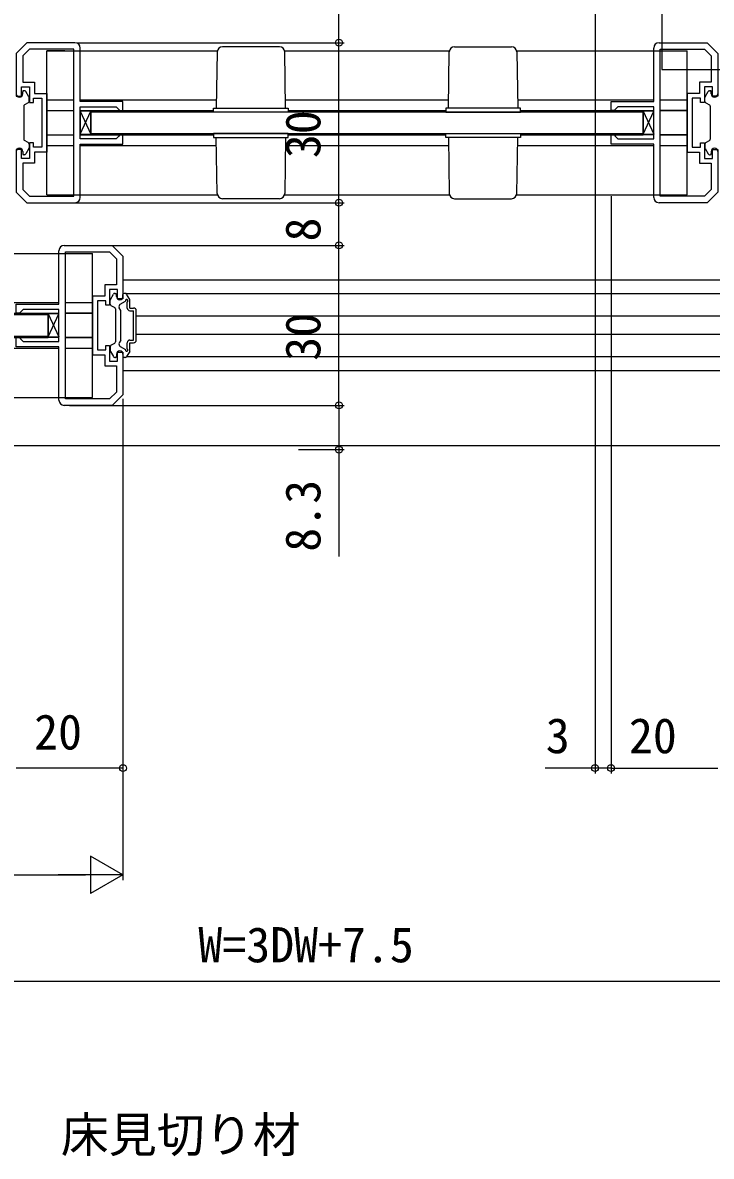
# Model space of a CAD drawing. Units: millimetres, scale not verified. Extents: x -525 to 525, y -808 to 806.
# Drawn here: x 109.7 to 238.8, y -308.5 to -95.9 of the extents above; entities that cross this region are included whole.
import ezdxf
from ezdxf.enums import TextEntityAlignment as Align

# ---------------------------------------------------------------- set-up
doc = ezdxf.new("R2010")
doc.units = ezdxf.units.MM
doc.header["$LTSCALE"] = 4
for name, color, linetype in [('0-3_YKK_11', 7, 'Continuous'), ('0-4_YKK_12', 2, 'Continuous'), ('0-5_YKK_13', 4, 'Continuous'), ('0-7_YKK_D', 6, 'Continuous')]:
    doc.layers.add(name, color=color, linetype=linetype)
doc.styles.add('ＭＳ ゴシック', font='')
doc.styles.get('ＭＳ ゴシック').set_extended_font_data('MS Gothic')

msp = doc.modelspace()

# ---------------------------------------------------------------- linework, layer by layer
at = {"layer": '0-3_YKK_11'}
for points in [[(119.5, -99.67), (110.5, -99.67), (108.5, -101.67), (108.5, -109.67), (109.5, -109.67), (109.5, -107.97), (111, -107.97), (111, -110.87), (111.7, -110.87), (111.7, -110.07), (113.3, -110.07), (113.3, -114.67), (113.3, -119.27), (111.7, -119.27), (111.7, -118.47), (111, -118.47), (111, -121.37), (109.5, -121.37), (109.5, -119.67), (108.5, -119.67), (108.5, -127.67), (110.5, -129.67), (119.5, -129.67)], [(229, -99.67), (238, -99.67), (240, -101.67), (240, -109.67), (239, -109.67), (239, -107.97), (237.5, -107.97), (237.5, -110.87), (236.8, -110.87), (236.8, -110.07), (235.2, -110.07), (235.2, -114.67), (235.2, -119.27), (236.8, -119.27), (236.8, -118.47), (237.5, -118.47), (237.5, -121.37), (239, -121.37), (239, -119.67), (240, -119.67), (240, -127.67), (238, -129.67), (229, -129.67)], [(120.5, -128.67), (120.5, -118.67), (128.5, -118.67), (128.5, -116.97), (127.9, -116.97), (127.7, -117.17), (127.2, -117.67), (120.5, -117.67), (120.5, -111.67), (127.2, -111.67), (127.7, -112.17), (127.9, -112.37), (128.5, -112.37), (128.5, -110.67), (120.5, -110.67), (120.5, -100.67)], [(228, -128.67), (228, -118.67), (220, -118.67), (220, -116.97), (220.6, -116.97), (220.8, -117.17), (221.3, -117.67), (228, -117.67), (228, -111.67), (221.3, -111.67), (220.8, -112.17), (220.6, -112.37), (220, -112.37), (220, -110.67), (228, -110.67), (228, -100.67)], [(117.5, -137.67), (126.5, -137.67), (128.5, -139.67), (128.5, -147.67), (127.5, -147.67), (127.5, -145.97), (126, -145.97), (126, -148.87), (125.3, -148.87), (125.3, -148.07), (123.7, -148.07), (123.7, -152.67), (123.7, -157.27), (125.3, -157.27), (125.3, -156.47), (126, -156.47), (126, -159.37), (127.5, -159.37), (127.5, -157.67), (128.5, -157.67), (128.5, -165.67), (126.5, -167.67), (117.5, -167.67)], [(116.5, -166.67), (116.5, -156.67), (108.5, -156.67), (108.5, -154.97), (109.1, -154.97), (109.3, -155.17), (109.8, -155.67), (116.5, -155.67), (116.5, -149.67), (109.8, -149.67), (109.3, -150.17), (109.1, -150.37), (108.5, -150.37), (108.5, -148.67), (116.5, -148.67), (116.5, -138.67)]]:
    msp.add_lwpolyline(points, dxfattribs=at)
for points in [[(119.3, -128.47), (119.3, -100.87), (110.997, -100.87), (109.7, -102.167), (109.7, -107.07), (111.9, -107.07), (111.9, -109.17), (114.2, -109.17), (114.2, -120.17), (111.9, -120.17), (111.9, -122.27), (109.7, -122.27), (109.7, -127.173), (110.997, -128.47)], [(229.2, -128.47), (229.2, -100.87), (237.503, -100.87), (238.8, -102.167), (238.8, -107.07), (236.6, -107.07), (236.6, -109.17), (234.3, -109.17), (234.3, -120.17), (236.6, -120.17), (236.6, -122.27), (238.8, -122.27), (238.8, -127.173), (237.503, -128.47)], [(117.7, -166.47), (117.7, -138.87), (126.003, -138.87), (127.3, -140.167), (127.3, -145.07), (125.1, -145.07), (125.1, -147.17), (122.8, -147.17), (122.8, -158.17), (125.1, -158.17), (125.1, -160.27), (127.3, -160.27), (127.3, -165.173), (126.003, -166.47)]]:
    msp.add_lwpolyline(points, close=True, dxfattribs=at)
for centre, start, end in [((119.5, -100.67), 0.00001, 89.99999), ((229, -100.67), 90.00001, 179.99999), ((119.5, -128.67), 270.00001, 359.99999), ((229, -128.67), 180.00001, 269.99999), ((117.5, -138.67), 90.00001, 179.99999), ((117.5, -166.67), 180.00001, 269.99999)]:
    msp.add_arc(centre, 1, start, end, dxfattribs=at)
at = {"layer": '0-4_YKK_12'}
for p, q in [((114.2, -128.17), (114.2, -101.17)), ((117.6, -101.17), (114.2, -101.17)), ((114.2, -101.17), (146.215, -101.17)), ((158.785, -101.17), (189.715, -101.17)), ((202.285, -101.17), (234.3, -101.17)), ((234.3, -128.17), (234.3, -101.17)), ((114.2, -110.37), (119.3, -110.37)), ((120.5, -110.37), (146, -110.37)), ((159, -110.37), (189.527, -110.37)), ((202.473, -110.37), (228, -110.37)), ((229.2, -110.37), (234.3, -110.37)), ((114.2, -112.37), (119.3, -112.37)), ((120.5, -112.37), (145.5, -112.37)), ((159.5, -112.37), (189, -112.37)), ((203, -112.37), (228, -112.37)), ((234.3, -112.37), (229.2, -112.37)), ((229.2, -112.37), (234.3, -112.37)), ((234.3, -112.37), (229.2, -112.37)), ((114.2, -116.97), (119.3, -116.97)), ((114.2, -118.97), (119.3, -118.97)), ((120.5, -116.97), (145.5, -116.97)), ((120.5, -118.97), (146, -118.97)), ((159, -118.97), (189.527, -118.97)), ((159.5, -116.97), (189, -116.97)), ((189, -116.97), (163, -116.97)), ((202.473, -118.97), (228, -118.97)), ((203, -116.97), (226, -116.97)), ((228, -116.97), (203, -116.97)), ((234.3, -116.97), (229.2, -116.97)), ((229.2, -118.97), (234.3, -118.97)), ((114.2, -128.17), (146.215, -128.17)), ((158.785, -128.17), (189.715, -128.17)), ((202.285, -128.17), (234.3, -128.17)), ((47.285, -139.17), (122.8, -139.17)), ((122.8, -166.17), (122.8, -139.17)), ((351.519, -144.17), (128.5, -144.17)), ((47.5, -148.37), (116.5, -148.37)), ((117.7, -148.37), (122.8, -148.37)), ((351.5, -146.77), (129.157, -146.77)), ((48, -150.37), (116.5, -150.37)), ((122.8, -150.37), (117.7, -150.37)), ((117.7, -150.37), (122.8, -150.37)), ((122.8, -150.37), (117.7, -150.37)), ((349.287, -150.97), (131, -150.97)), ((48, -154.97), (114.5, -154.97)), ((116.5, -154.97), (51.5, -154.97)), ((122.8, -154.97), (117.7, -154.97)), ((349.286, -154.37), (131, -154.37)), ((47.5, -156.97), (116.5, -156.97)), ((117.7, -156.97), (122.8, -156.97)), ((351.5, -158.57), (129.158, -158.57)), ((351.519, -161.17), (128.5, -161.17)), ((47.285, -166.17), (122.8, -166.17)), ((-5.5, -175.17), (353.5, -175.17))]:
    msp.add_line(p, q, dxfattribs=at)
msp.add_lwpolyline([(360, -75.17), (229.5, -75.17), (229.5, -104.67), (360, -104.67)], close=True, dxfattribs=at)
for points in [[(234.3, -116.97), (229.2, -116.97), (234.3, -116.97)], [(122.8, -154.97), (117.7, -154.97), (122.8, -154.97)]]:
    msp.add_lwpolyline(points, dxfattribs=at)
at = {"layer": '0-5_YKK_13'}
for p, q in [((146.183, -101.403), (146, -111.92)), ((157.816, -100.42), (147.183, -100.42)), ((159, -111.92), (158.816, -101.403)), ((189.5, -111.92), (189.683, -101.403)), ((190.683, -100.42), (201.316, -100.42)), ((202.316, -101.403), (202.5, -111.92)), ((109.7, -109.27), (109.7, -108.87)), ((109.7, -109.27), (109.7, -108.87)), ((110.034, -108.67), (109.9, -108.67)), ((110.034, -108.67), (109.9, -108.67)), ((110.86, -109.801), (110.294, -108.82)), ((110.86, -109.801), (110.294, -108.82)), ((110.9, -110.67), (110.9, -109.951)), ((110.9, -110.67), (110.9, -109.951)), ((237.6, -110.67), (237.6, -109.951)), ((237.64, -109.801), (238.206, -108.82)), ((238.466, -108.67), (238.6, -108.67)), ((238.8, -109.27), (238.8, -108.87)), ((109.9, -111.594), (109.9, -117.747)), ((109.9, -111.594), (109.9, -117.747)), ((110.75, -110.93), (110.05, -111.334)), ((110.75, -110.93), (110.05, -111.334)), ((120.5, -116.821), (122.5, -112.519)), ((120.5, -112.519), (122.5, -116.821)), ((226, -116.821), (228, -112.519)), ((226, -112.519), (228, -116.821)), ((237.75, -110.93), (238.45, -111.334)), ((238.6, -111.594), (238.6, -117.747)), ((110.75, -118.411), (110.05, -118.007)), ((110.75, -118.411), (110.05, -118.007)), ((110.9, -118.671), (110.9, -119.39)), ((110.9, -118.671), (110.9, -119.39)), ((146.183, -127.938), (146, -117.42)), ((159, -117.42), (158.816, -127.938)), ((189.5, -117.42), (189.683, -127.938)), ((202.316, -127.938), (202.5, -117.42)), ((237.6, -118.671), (237.6, -119.39)), ((237.75, -118.411), (238.45, -118.007)), ((109.7, -120.07), (109.7, -120.47)), ((109.7, -120.07), (109.7, -120.47)), ((110.034, -120.67), (109.9, -120.67)), ((110.034, -120.67), (109.9, -120.67)), ((110.86, -119.54), (110.294, -120.52)), ((110.86, -119.54), (110.294, -120.52)), ((237.64, -119.54), (238.206, -120.52)), ((238.466, -120.67), (238.6, -120.67)), ((238.8, -120.07), (238.8, -120.47)), ((157.816, -128.92), (147.183, -128.92)), ((190.683, -128.92), (201.316, -128.92)), ((126.1, -148.67), (126.1, -147.951)), ((126.14, -147.801), (126.706, -146.82)), ((126.966, -146.67), (127.1, -146.67)), ((127.3, -147.27), (127.3, -146.87)), ((127.998, -148.694), (128.96, -148.139)), ((128.5, -147.27), (128.5, -146.87)), ((128.934, -146.67), (128.7, -146.67)), ((129.76, -147.801), (129.194, -146.82)), ((129.3, -149.42), (129.3, -148.299)), ((129.8, -149.42), (129.8, -147.951)), ((114.5, -154.821), (116.5, -150.519)), ((114.5, -150.519), (116.5, -154.821)), ((126.25, -148.93), (126.95, -149.334)), ((127.1, -149.594), (127.1, -155.747)), ((128.1, -149.87), (127.815, -149.377)), ((128.1, -155.47), (128.1, -149.87)), ((129.8, -149.42), (130.5, -149.42)), ((129.8, -149.92), (130.5, -149.92)), ((130.5, -155.42), (130.5, -149.92)), ((131, -155.42), (131, -149.92)), ((126.1, -156.671), (126.1, -157.39)), ((126.25, -156.411), (126.95, -156.007)), ((128.1, -155.47), (127.815, -155.963)), ((127.998, -156.646), (128.96, -157.201)), ((129.3, -157.041), (129.3, -155.92)), ((129.8, -155.42), (130.5, -155.42)), ((129.8, -155.92), (130.5, -155.92)), ((129.8, -157.39), (129.8, -155.92)), ((126.14, -157.54), (126.706, -158.52)), ((126.966, -158.67), (127.1, -158.67)), ((127.3, -158.07), (127.3, -158.47)), ((128.5, -158.07), (128.5, -158.47)), ((128.934, -158.67), (128.7, -158.67)), ((129.76, -157.54), (129.194, -158.52))]:
    msp.add_line(p, q, dxfattribs=at)
for points in [[(122.5, -112.519), (120.5, -112.519), (120.5, -116.821), (122.5, -116.821)], [(159.5, -112.67), (145.5, -112.67), (145.5, -111.92), (159.5, -111.92)], [(189, -112.67), (203, -112.67), (203, -111.92), (189, -111.92)], [(228, -112.519), (226, -112.519), (226, -116.821), (228, -116.821)], [(159.5, -116.67), (145.5, -116.67), (145.5, -117.42), (159.5, -117.42)], [(189, -116.67), (203, -116.67), (203, -117.42), (189, -117.42)], [(116.5, -150.519), (114.5, -150.519), (114.5, -154.821), (116.5, -154.821)]]:
    msp.add_lwpolyline(points, close=True, dxfattribs=at)
for points in [[(226, -112.67), (122.5, -112.67), (122.5, -116.67), (226, -116.67)], [(154.946, -116.67), (226, -116.67), (226, -112.67), (154.946, -112.67)], [(114.5, -150.67), (11, -150.67), (11, -154.67), (114.5, -154.67)], [(43.446, -154.67), (114.5, -154.67), (114.5, -150.67), (43.446, -150.67)]]:
    msp.add_lwpolyline(points, dxfattribs=at)
for centre, radius, start, end in [((147.183, -101.42), 1, 90, 179), ((157.816, -101.42), 1, 1, 90), ((190.683, -101.42), 1, 90, 179), ((201.316, -101.42), 1, 1, 90), ((109.1, -109.27), 0.6, 180, 0), ((109.1, -109.27), 0.6, 180, 0), ((109.9, -108.87), 0.2, 90, 180), ((109.9, -108.87), 0.2, 90, 180), ((110.034, -108.97), 0.3, 30, 90), ((110.034, -108.97), 0.3, 30, 90), ((110.6, -109.951), 0.3, 0, 30), ((110.6, -109.951), 0.3, 0, 30), ((237.9, -109.951), 0.3, 150, 180), ((238.466, -108.97), 0.3, 90, 150), ((238.6, -108.87), 0.2, 0, 90), ((239.4, -109.27), 0.6, 180, 0), ((110.2, -111.594), 0.3, 120, 180), ((110.2, -111.594), 0.3, 120, 180), ((110.6, -110.67), 0.3, 300, 0), ((110.6, -110.67), 0.3, 300, 0), ((237.9, -110.67), 0.3, 180, 240), ((238.3, -111.594), 0.3, 0, 60), ((110.2, -117.747), 0.3, 180, 240), ((110.2, -117.747), 0.3, 180, 240), ((110.6, -118.671), 0.3, 0, 60), ((110.6, -118.671), 0.3, 0, 60), ((237.9, -118.671), 0.3, 120, 180), ((238.3, -117.747), 0.3, 300, 0), ((109.1, -120.07), 0.6, 0, 180), ((109.1, -120.07), 0.6, 0, 180), ((109.9, -120.47), 0.2, 180, 270), ((109.9, -120.47), 0.2, 180, 270), ((110.034, -120.37), 0.3, 270, 330), ((110.034, -120.37), 0.3, 270, 330), ((110.6, -119.39), 0.3, 330, 0), ((110.6, -119.39), 0.3, 330, 0), ((237.9, -119.39), 0.3, 180, 210), ((238.466, -120.37), 0.3, 210, 270), ((238.6, -120.47), 0.2, 270, 0), ((239.4, -120.07), 0.6, 0, 180), ((147.183, -127.92), 1, 181, 270), ((157.816, -127.92), 1, 270, 359), ((190.683, -127.92), 1, 181, 270), ((201.316, -127.92), 1, 270, 359), ((126.4, -147.951), 0.3, 150, 180), ((126.4, -148.67), 0.3, 180, 240), ((126.966, -146.97), 0.3, 90, 150), ((127.1, -146.87), 0.2, 0, 90), ((127.9, -147.27), 0.6, 180, 0), ((128.248, -149.127), 0.5, 120, 210), ((128.7, -146.87), 0.2, 90, 180), ((128.934, -146.97), 0.3, 30, 90), ((129.2, -148.07), 0.25, 293.57818, 196.04532), ((129.5, -147.951), 0.3, 0, 30), ((126.8, -149.594), 0.3, 0, 60), ((129.8, -149.42), 0.5, 180, 270), ((130.5, -149.92), 0.5, 0, 90), ((126.4, -156.671), 0.3, 120, 180), ((126.8, -155.747), 0.3, 300, 0), ((128.248, -156.213), 0.5, 150, 240), ((129.2, -157.27), 0.25, 163.95468, 66.42182), ((129.8, -155.92), 0.5, 90, 180), ((130.5, -155.42), 0.5, 270, 0), ((126.4, -157.39), 0.3, 180, 210), ((126.966, -158.37), 0.3, 210, 270), ((127.1, -158.47), 0.2, 270, 0), ((127.9, -158.07), 0.6, 0, 180), ((128.7, -158.47), 0.2, 180, 270), ((128.934, -158.37), 0.3, 270, 330), ((129.5, -157.39), 0.3, 330, 0)]:
    msp.add_arc(centre, radius, start, end, dxfattribs=at)
at = {"layer": '0-7_YKK_D'}
for p, q in [((169, -99.67), (169, -81.67)), ((217, -82.67), (217, -236.67)), ((120, -99.67), (170, -99.67)), ((120, -99.67), (170, -99.67)), ((169, -129.67), (169, -99.67)), ((220, -128.463), (220, -236.67)), ((220, -128.463), (220, -236.67)), ((116.103, -129.67), (170, -129.67)), ((116.103, -129.67), (170, -129.67)), ((169, -137.67), (169, -129.67)), ((122.896, -137.67), (170, -137.67)), ((122.896, -137.67), (170, -137.67)), ((169, -167.67), (169, -137.67)), ((118.5, -167.67), (170, -167.67)), ((118.5, -167.67), (170, -167.67)), ((128.5, -166.463), (128.5, -256.67)), ((128.5, -166.463), (128.5, -236.67)), ((161.396, -175.97), (170, -175.97)), ((128.5, -235.67), (108.5, -235.67)), ((220, -235.67), (240, -235.67)), ((128.5, -255.67), (122.438, -252.17)), ((122.438, -252.17), (122.438, -259.17)), ((4, -255.67), (121.5, -255.67)), ((128.5, -255.67), (116.376, -255.67)), ((128.5, -255.67), (122.438, -259.17)), ((368, -275.67), (-20, -275.67))]:
    msp.add_line(p, q, dxfattribs=at)
for points in [[(169, -167.67), (169, -175.97), (169, -195.992)], [(220, -235.67), (217, -235.67), (207.634, -235.67)]]:
    msp.add_lwpolyline(points, dxfattribs=at)
for centre in [(169, -99.67), (169, -99.67), (169, -129.67), (169, -129.67), (169, -137.67), (169, -137.67), (169, -167.67), (169, -167.67), (169, -175.97), (128.5, -235.67), (217, -235.67), (220, -235.67), (220, -235.67)]:
    msp.add_circle(centre, 0.637, dxfattribs=at)

# ---------------------------------------------------------------- texts
at = {"layer": '0-7_YKK_D', "style": 'ＭＳ ゴシック'}
for s, p in [('30', (167.5, -121.318)), ('8', (167.5, -136.943)), ('30', (167.5, -159.318)), ('8.3', (167.5, -195.106))]:
    msp.add_text(s, height=6.598, rotation=90, dxfattribs=at).set_placement(p, align=Align.BOTTOM_LEFT)
for s, p in [('20', (111.852, -234.17)), ('3', (207.769, -234.87)), ('20', (223.352, -234.87)), ('W=3DW+7.5', (142.628, -274.07)), ('床見切り材', (116.837, -309.687))]:
    msp.add_text(s, height=6.598, dxfattribs=at).set_placement(p, align=Align.BOTTOM_LEFT)

doc.saveas('drawing.dxf')
